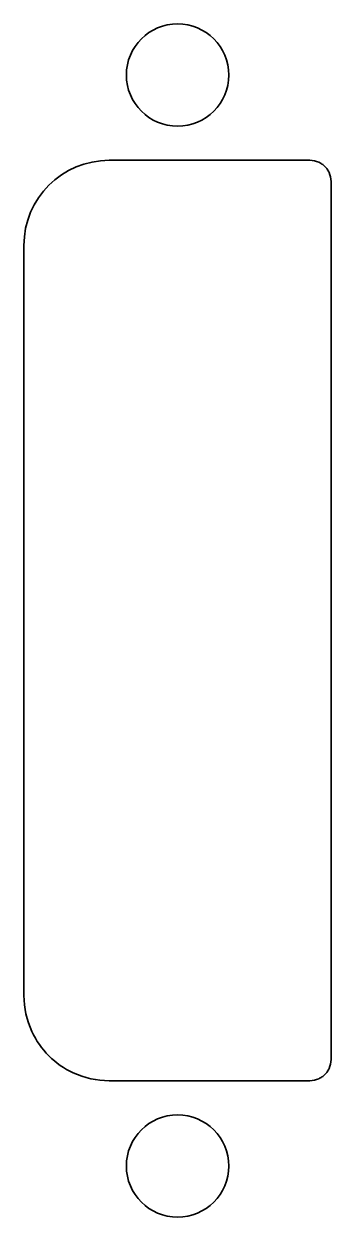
# Model space of a CAD drawing. Header units: inches. Extents: x 5.32 to 5.68, y -4.94 to -3.54.
import ezdxf

# ---------------------------------------------------------------- set-up
doc = ezdxf.new("R2010")
doc.units = ezdxf.units.IN
doc.header["$MEASUREMENT"] = 0
doc.layers.add('Layer 1', color=7, linetype='Continuous')

# ---------------------------------------------------------------- blocks, each defined once
blk = doc.blocks.new('block 2')
at = {"layer": 'Layer 1', "color": 230, "lineweight": 35}
for points in [[(5.6848, -4.7554), (5.6848, -3.7254)], [(5.3249, -4.6804), (5.3249, -3.8004)], [(5.4249, -4.7804), (5.4194, -4.7802), (5.4139, -4.7798), (5.4086, -4.779), (5.4032, -4.778), (5.3979, -4.7767), (5.3927, -4.775), (5.3876, -4.7732), (5.3826, -4.771), (5.3787, -4.7691), (5.3749, -4.767), (5.3711, -4.7647), (5.3675, -4.7623), (5.364, -4.7597), (5.3606, -4.757), (5.3573, -4.7541), (5.3542, -4.7511), (5.3511, -4.7479), (5.3483, -4.7446), (5.3455, -4.7412), (5.343, -4.7377), (5.3405, -4.7341), (5.3383, -4.7304), (5.3362, -4.7265), (5.3342, -4.7226), (5.3321, -4.7176), (5.3302, -4.7125), (5.3286, -4.7073), (5.3272, -4.702), (5.3262, -4.6967), (5.3255, -4.6913), (5.325, -4.6859), (5.3249, -4.6804)], [(5.6848, -4.7554), (5.6846, -4.7581), (5.6842, -4.7608), (5.6834, -4.7634), (5.6824, -4.7659), (5.682, -4.7669), (5.6814, -4.7679), (5.6809, -4.7688), (5.6803, -4.7697), (5.6796, -4.7706), (5.6789, -4.7714), (5.6782, -4.7722), (5.6775, -4.773), (5.6767, -4.7738), (5.6758, -4.7745), (5.675, -4.7752), (5.6741, -4.7758), (5.6732, -4.7764), (5.6723, -4.777), (5.6713, -4.7775), (5.6703, -4.778), (5.6678, -4.779), (5.6652, -4.7798), (5.6625, -4.7802), (5.6598, -4.7804)], [(5.6598, -4.7804), (5.4249, -4.7804)]]:
    blk.add_lwpolyline(points, dxfattribs=at)
for points, knots in [([(5.5049, -3.6604), (5.538, -3.6604), (5.5649, -3.6335), (5.5649, -3.6004), (5.5649, -3.5672), (5.538, -3.5404), (5.5049, -3.5404), (5.4718, -3.5404), (5.4449, -3.5672), (5.4449, -3.6004), (5.4449, -3.6335), (5.4718, -3.6604), (5.5049, -3.6604)], [0, 0, 0, 0, 1, 1, 1, 2, 2, 2, 3, 3, 3, 4, 4, 4, 4]), ([(5.3249, -3.8004), (5.3249, -3.7451), (5.3696, -3.7004), (5.4249, -3.7004), (5.4249, -3.7004), (5.6598, -3.7004), (5.6598, -3.7004), (5.6598, -3.7004), (5.6625, -3.7005), (5.6625, -3.7005), (5.6625, -3.7005), (5.6652, -3.7009), (5.6652, -3.7009), (5.6652, -3.7009), (5.6678, -3.7017), (5.6678, -3.7017), (5.6678, -3.7017), (5.6703, -3.7027), (5.6703, -3.7027), (5.6703, -3.7027), (5.6713, -3.7032), (5.6713, -3.7032), (5.6713, -3.7032), (5.6723, -3.7037), (5.6723, -3.7037), (5.6723, -3.7037), (5.6732, -3.7043), (5.6732, -3.7043), (5.6732, -3.7043), (5.6741, -3.7049), (5.6741, -3.7049), (5.6741, -3.7049), (5.675, -3.7055), (5.675, -3.7055), (5.675, -3.7055), (5.6758, -3.7062), (5.6758, -3.7062), (5.6758, -3.7062), (5.6767, -3.7069), (5.6767, -3.7069), (5.6767, -3.7069), (5.6775, -3.7077), (5.6775, -3.7077), (5.6775, -3.7077), (5.6782, -3.7085), (5.6782, -3.7085), (5.6782, -3.7085), (5.6789, -3.7093), (5.6789, -3.7093), (5.6789, -3.7093), (5.6796, -3.7101), (5.6796, -3.7101), (5.6796, -3.7101), (5.6803, -3.711), (5.6803, -3.711), (5.6803, -3.711), (5.6809, -3.7119), (5.6809, -3.7119), (5.6809, -3.7119), (5.6814, -3.7129), (5.6814, -3.7129), (5.6814, -3.7129), (5.682, -3.7138), (5.682, -3.7138), (5.682, -3.7138), (5.6824, -3.7148), (5.6824, -3.7148), (5.6824, -3.7148), (5.6834, -3.7173), (5.6834, -3.7173), (5.6834, -3.7173), (5.6842, -3.7199), (5.6842, -3.7199), (5.6842, -3.7199), (5.6846, -3.7226), (5.6846, -3.7226), (5.6846, -3.7226), (5.6848, -3.7254), (5.6848, -3.7254)], [0, 0, 0, 0, 1, 1, 1, 2, 2, 2, 3, 3, 3, 4, 4, 4, 5, 5, 5, 6, 6, 6, 7, 7, 7, 8, 8, 8, 9, 9, 9, 10, 10, 10, 11, 11, 11, 12, 12, 12, 13, 13, 13, 14, 14, 14, 15, 15, 15, 16, 16, 16, 17, 17, 17, 18, 18, 18, 19, 19, 19, 20, 20, 20, 21, 21, 21, 22, 22, 22, 23, 23, 23, 24, 24, 24, 25, 25, 25, 26, 26, 26, 26]), ([(5.5049, -4.9404), (5.538, -4.9404), (5.5649, -4.9135), (5.5649, -4.8804), (5.5649, -4.8472), (5.538, -4.8204), (5.5049, -4.8204), (5.4718, -4.8204), (5.4449, -4.8472), (5.4449, -4.8804), (5.4449, -4.9135), (5.4718, -4.9404), (5.5049, -4.9404)], [0, 0, 0, 0, 1, 1, 1, 2, 2, 2, 3, 3, 3, 4, 4, 4, 4])]:
    blk.add_open_spline(points, degree=3, knots=knots, dxfattribs=at)

msp = doc.modelspace()

# ---------------------------------------------------------------- block references
at = {"layer": 'Layer 1'}
msp.add_blockref('block 2', (0, 0), dxfattribs=at)

doc.saveas('drawing.dxf')
